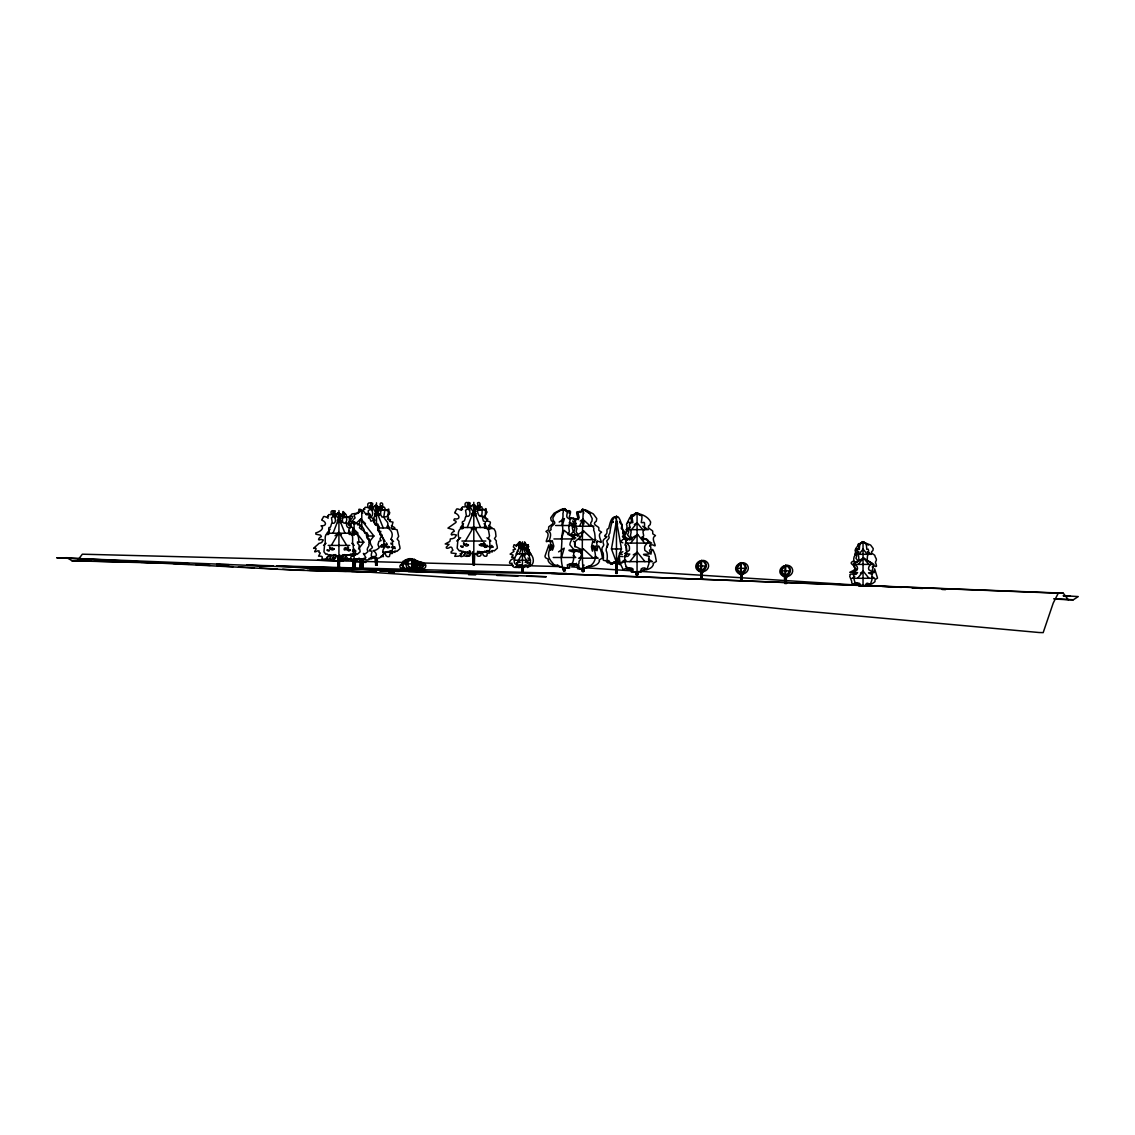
<?xml version="1.0" encoding="UTF-8"?>
<svg xmlns="http://www.w3.org/2000/svg" width="1135" height="1135" viewBox="0 0 1135 1135"><rect width="100%" height="100%" fill="white"/><g stroke="black" fill="none" stroke-linecap="round" stroke-linejoin="round"><path stroke-width="1.5" d="M360.405 558.874L359.88 566.961L363.257 566.961L363.143 560.818M360.816 558.874L360.433 566.961M413.864 568.848L411.806 567.074L411.693 558.846L410.544 558.846L410.515 560.506L410.856 558.59L409.763 559.427L408.245 558.846L409.494 560.165M579.432 567.628L580.028 568.961L582.227 568.621L582.581 571.529L582.553 570.21M583.135 571.529C581.602 555.866 582.525 523.278 583.333 510.367M332.285 523.051L331.491 517.773C336.045 513.275 337.038 525.221 332.285 523.051C330.54 523.462 331.619 528.314 328.98 527.505C327.646 529.747 331.945 535.692 326.057 534.429C324.128 537.479 326.199 542.062 324.624 544.516L323.943 551.823L325.944 554.348A2.639 1.859 -90 0 1 327.575 554.221C327.277 555.966 331.69 554.419 334.144 555.497L334.981 554.604C337.521 557.64 340.77 557.001 338.528 566.649M368.464 514.538L368.222 510.793C373.216 505.756 374.437 518.61 369.442 516.652M466.442 516.198L465.549 510.339C470.344 505.486 471.834 517.447 467.109 516.312C464.272 515.943 465.875 520.525 463.491 521.447C459.519 520.894 466.939 530.385 460.512 528.612C458.043 530.244 457.561 535.621 459.207 538.586L457.916 540.061L457.164 548.177L459.391 550.972A2.923 2.071 -90 0 1 461.207 550.844L461.321 552.064L462.896 551.142L464.144 552.149L468.5 552.263L470.074 551.298L469.734 553.242L473.55 553.809L473.366 564.648L472.671 551.823M523.788 546.063C520.085 546.46 520.497 540.827 520.468 547.51C518.482 549.283 516.34 550.773 517.29 554.192A1.518 1.064 -90 0 1 516.368 554.462C509.033 570.465 523.022 560.137 522.653 571.501M353.269 566.947L353.496 559.3L350.985 558.945M360.731 566.961L360.816 560.818M563.896 570.82C560.165 562.506 561.3 552.419 561.882 541.225C560.591 534.415 564.18 533.166 562.123 524.044C561.754 517.631 563.471 519.631 562.917 513.417C563.84 512.353 562.478 507.7 564.804 509.913M409.352 566.947L410.26 567.429M409.593 560.08L409.692 558.59L410.501 559.257M413.31 563.4L414.772 562.322M522.696 571.274L522.923 565.727M374.663 506.777L375.728 505.345M561.782 509.913L564.62 508.664C565.485 512.765 566.521 510.112 567.67 511.573C564.989 520.156 569.046 516.567 570.082 520.256L568.791 527.69L569.359 531.549L567.997 534.542C578.112 535.621 570.139 538.643 569.884 544.828L573.203 548.787C577.857 551.326 561.045 548.489 573.785 552.163M649.192 556.32C634.394 552.702 653.703 555.455 648.468 552.944L644.822 550.347L644.637 548.318C643.715 543.878 651.958 542.331 646.226 538.714L642.878 539.849L641.97 538.685L643.673 535.706L642.963 531.847L644.524 528.697L644.567 524.413C644.95 520.596 642.438 523.462 641.247 522.526C643.446 511.02 640.069 518.582 637.756 512.821L636.494 512.963C633.855 518.411 630.79 511.161 632.89 522.526C631.698 523.462 629.187 520.596 629.556 524.413L629.613 528.697L631.173 531.847L630.45 535.706L632.167 538.685L631.244 539.849L627.91 538.714C624.08 542.941 625.839 545.722 626.775 549.34A1.603 1.135 -90 0 0 626.719 550.659L625.683 556.746M872.134 574.296C861.337 570.99 879.086 574.693 868.871 569.827C867.608 566.975 870.275 564.889 871.793 563.258C866.743 559.895 867.026 563.187 867.466 555.951C868.715 554.377 869.552 547.226 866.785 549.425C866.345 542.629 866.26 545.197 863.565 541.679L859.351 544.162M474.714 553.738L474.331 564.648L474.075 553.809L479.58 553.242L479.098 551.298M580.921 552.163C559.981 548.091 587.164 551.525 579.914 548.787L574.863 546.19L574.594 544.162C573.757 539.253 584.653 538.302 576.807 534.557L572.153 535.692L570.891 534.542L573.26 531.549L572.267 527.69C575.842 525.491 572.849 522.511 574.509 520.256L573.601 517.886L570.494 518.879L569.33 516.836C573.062 505.799 567.032 515.02 565.031 508.664L560.846 509.558L554.121 513.19L550.702 517.886L551.156 520.468C555.994 523.476 550.205 525.164 548.702 526.895L548.631 529.662L545.949 531.464L547.34 532.542C550.361 535.848 542.743 544.502 548.404 540.785L549.922 540.629C552.475 541.707 548.531 544.828 551.851 546.091L550.461 550.064M361.512 512.679L365.2 507.26C370.563 508.381 365.626 504.139 368.988 502.89C374.933 502.621 366.704 507.671 370.194 508.281C373.245 508.764 375.288 502.805 377.43 506.905C375.004 522.625 384.836 496.222 382.027 510.339M636.409 574.977L636.04 572.068L633.06 572.196L633.018 569.018L631.613 568.11L629.329 567.94L627.215 569.571L625.215 563.726L624.534 556.391L627.783 556.377L629.783 554.064L624.534 553.667L629.301 550.347L629.499 548.318C630.492 544.445 624.207 543.041 626.222 540.161C623.186 539.664 622.533 533.01 625.243 537.947M569.245 513.417L568.947 510.537L566.762 511.814M408.529 560.08C404.897 558.236 408.699 561.158 408.983 558.945C411.494 559.881 410.785 558.973 411.579 560.307M583.929 564.975L583.83 565.897M701.004 572.863L701.572 578.637L702.48 578.637C698.834 571.487 709.12 569.529 705.587 562.932C700.877 556.32 700.139 565.599 701.515 571.274L706.041 565.982C702.877 553.965 690.094 566.166 698.749 571.033A3.107 3.107 0 0 0 700.21 571.586C705.686 572.905 710.709 567.571 707.743 562.932C702.593 556.249 692.804 564.407 699.231 571.033A3.107 2.199 -90 0 0 700.267 571.6L700.806 572.012M740.729 575.175L741.283 580.936L742.191 580.936C738.559 573.799 748.83 571.841 745.312 565.244C740.587 558.619 739.85 567.911 741.226 573.572L745.752 568.294C741.68 555.98 732.784 568.422 738.942 573.345A3.107 2.199 -90 0 0 739.977 573.913C745.454 575.19 750.391 569.869 747.454 565.244C742.545 558.463 730.117 567.131 738.459 573.345A3.107 3.107 0 0 0 739.935 573.899L740.531 574.324M786.569 583.503C782.923 576.367 793.209 574.409 789.676 567.812C784.966 561.187 784.214 570.479 785.59 576.14L790.13 570.848C786.966 558.831 774.183 571.047 782.838 575.913A3.107 3.107 0 0 0 784.299 576.466C789.818 577.772 794.741 572.48 791.833 567.812C786.754 561.087 776.879 569.259 783.32 575.913A3.107 2.199 -90 0 0 784.356 576.466L784.895 583.503M339.322 566.649C337.081 557.001 340.33 557.64 342.869 554.604L343.692 555.497C346.147 554.419 350.545 555.98 350.275 554.221A2.639 1.859 -90 0 1 351.907 554.348L355.595 555.214L354.971 554.221A2.639 2.639 0 0 1 357.27 554.348L360.107 551.823L359.994 550.546C359.682 548.375 358.802 547.425 359.199 545.268L357.511 543.197L358.887 541.182L358.419 536.883L357.099 534.429L352.233 533.535L353.439 530.4C354.418 526.91 350.644 527.463 348.899 525.122M376.919 565.102L376.792 558.25L377.104 565.102L377.416 559.484M474.26 564.648L474.175 553.809L477.991 553.327L477.551 551.298L479.126 552.263L483.482 552.149L484.73 551.142L486.305 552.064L486.418 550.844A2.923 2.071 -90 0 1 488.234 550.972L492.335 551.936L491.639 550.844A2.923 2.923 0 0 1 494.207 550.972L497.357 548.177L497.229 546.758C496.875 544.332 495.91 543.282 496.335 540.898L494.477 538.586L495.995 536.344L495.47 531.563L494.023 528.839L488.603 527.846L489.937 524.37C492.079 519.802 486.617 522.909 486.731 519.192C485.581 515.886 483.382 517.049 480.389 515.517M854.286 562.52C853.066 559.555 853.79 555.171 856.485 554.121M376.167 558.25L376.04 565.102L375.543 559.484M342.557 517.815L344.955 516.822L346.359 517.773C348.388 522.909 341.706 526.115 342.486 518.865C343.082 514.779 342.571 510.934 340.713 517.376C337.819 523.419 334.002 507.345 335.279 517.815M380.523 510.835L383.176 509.743L384.737 510.793L383.843 516.652L382.112 517.163L380.636 514.666L380.807 505.784L378.764 508.721L378.466 511.63L376.465 511.02L375.188 511.885L372.138 505.784L372.436 510.835M477.863 510.381L480.516 509.289L482.077 510.339C482.63 523.008 474.912 512.864 478.388 506.579C477.963 501.301 472.444 521.263 474.77 506.451C472.5 502.266 470.358 508.764 467.024 507.827C465.137 506.48 471.791 502.28 466.329 502.45C462.966 503.685 467.904 507.927 462.541 506.82L460.597 509.97C455.092 507.643 457.306 509.189 455.022 512.069L454.695 512.921C459.264 514.24 461.505 520.014 454.454 518.879L453.816 520.17L456.057 521.362L455.986 522.441L447.942 528.101L453.433 529.648L454.355 531.251C451.659 531.875 449.19 536.642 453.659 534.401L456.511 535.053L454.752 537.706A8.839 8.839 0 0 1 451.588 538.799L450.368 538.87L449.886 541.423L445.204 543.963L449.034 544.389L446.268 547.183C445.771 549.241 449.389 548.035 450.169 547.098C452.808 546.829 451.659 549.085 452.993 550.177L451.106 551.766L451.177 553L456.185 553.582L454.724 556.334L458.554 556.178A5.491 5.491 0 0 1 460.101 555.526L462.016 553.497C462.2 549.794 467.024 553.469 463.775 555.242C466.584 557.753 472.316 555.781 467.407 552.376M524.37 545.68C527.718 542.956 526.243 551.553 524.427 547.51C523.334 545.211 526.101 541.381 525.094 545.453M627.91 539.664C627.329 536.671 621.923 536.699 623.285 534.471L623.881 533.095L625.655 532.783L621.427 528.598M331.505 555.512L330.2 558.448A4.937 3.49 -90 0 0 329.207 559.03L326.781 559.172L327.306 556.661M465.577 552.277L464.116 555.526A5.491 3.887 -90 0 0 463.023 556.178C457.944 558.306 462.74 552.929 460.086 553.752M853.392 575.232L854.073 572.239M379.303 515.304L379.104 513.545M583.234 571.529L583.291 568.096M524.952 544.218L524.512 541.877L526.895 545.481M583.972 521.178L583.858 524.044M854.158 570.706L854.854 568.834L855.435 570.394M526.966 561.201L526.044 562.307L527.165 562.534M348.175 523.973L350.885 519.333C348.942 518.511 351.297 513.985 348.516 517.447L347.877 517.517M484.092 517.234L487.099 512.069C484.943 511.147 487.568 506.125 484.475 509.97L482.474 509.345L481.793 506.82C477.707 507.529 481.708 503.642 479.112 502.45C474.657 502.422 480.871 507.061 478.261 507.827M581.148 511.417L582.539 509.388L583.731 509.516L588.398 512.694M524.611 565.911C523.661 570.323 526.413 563.244 527.051 567.159A2.611 1.844 -90 0 1 527.576 567.472C528.584 567.074 530.229 566.251 529.449 564.62M615.808 518.738C618.547 510.14 623.98 530.783 622.633 533.195M619.469 558.349L616.461 562.378L611.467 548.957L616.461 520.752L617.639 524.072M339.947 555.114L339.393 566.649C336.471 554.561 341.678 558.136 344.501 554.604L345.678 555.497L349.963 554.972C355.51 555.497 352.829 547.765 353.226 544.516C351.651 542.062 353.709 537.479 351.779 534.429C346.317 535.507 349.495 530.385 349.169 527.562C347.126 528.499 345.38 523.817 347.452 523.15C349.254 523.632 353.255 525.959 350.105 528.186M607.792 561.499L607.863 562.861M357.227 558.945L354.702 559.3L354.943 566.947M408.728 560.122L409.125 558.846L410.515 558.902M528.357 551.156L529.123 549.893L527.335 548.943L528.768 546.488L527.307 545.169L525.86 545.396M353.028 566.947L353.325 560.477L350.701 560.094L350.176 558.789M469.762 510.381C469.294 497.13 470.117 514.481 476.132 511.388M520.525 545.68L518.511 545.665L518.936 548.446M476.842 509.076L479.935 505.345L479.537 510.381M523.788 545.453L524.512 543.282L523.221 546.162L522.256 543.069L519.007 544.36L519.518 541.877L516.155 545.481L514.084 544.687L513.346 546.886L515.531 549.184L513.006 549.893L513.956 551.426L510.126 554.107L513.162 555.072L511.573 557.242L514.212 557.413L513.375 558.675A4.199 4.199 0 0 1 511.871 559.2C510.14 560.335 507.43 564.804 511.984 563.173C512.098 565.826 512.708 567.018 515.191 567.472A2.611 2.611 0 0 1 515.914 567.159L515.914 566.308M564.166 570.82L564.379 567.386M578.978 512.282L579.261 511.247L580.68 512.509M368.265 508.083L370.365 506.99L370.407 505.657M352.205 532.017L353.198 528.64L358.05 533.152M359.157 524.157L360.646 519.064L365.498 523.59M562.392 525.505L564.435 518.61L559.158 522.057M561.527 538.955L564.081 530.315L574.736 538.955L553.923 538.955M561.499 557.484L564.251 548.148L558.548 551.88M528.3 562.705L527.151 563.073L528.442 562.662M607.055 547.297L608.232 543.977M577.304 519.092L577.857 517.546C574.083 506.508 580.198 515.73 582.212 509.388L586.469 510.268L593.293 513.9L596.769 518.596L596.301 521.178C591.392 524.186 597.28 525.888 598.798 527.605L598.869 530.371L601.593 532.173L600.188 533.251C597.109 536.585 604.856 545.211 599.11 541.494L597.549 541.338C594.967 542.402 598.968 545.552 595.605 546.8L597.01 550.773C598.287 543.849 598.542 544.672 601.209 551.411L602.472 557.98L599.152 560.009L599.45 561.314C598.23 564.861 593.435 566.635 589.831 566.535L583.943 568.578L584.099 571.26L582.269 571.529L581.744 568.621L577.545 568.748L577.488 565.57L574.353 564.492M631.159 522.526L631.713 520.993C630.634 519.447 629.67 511.928 633.273 515.957M346.728 549.865C344.813 544.19 342.415 552.22 345.863 549.439C345.48 546.304 346.899 550.475 347.948 548.957C346.246 546.275 349.452 546.389 347.934 548.616M854.598 565.769L853.875 567.018L853.563 564.719M332.739 557.625C334.328 561.343 337.194 557.115 335.251 554.618M573.771 552.404L573.558 559.569L571.955 565.414L570.252 563.783L567.301 564.861C568.976 570.139 563.499 566.251 564.833 570.82M616.461 562.378L621.469 548.957L616.461 520.752M357.355 513.361L359.057 511.842M333.009 533.237L338.925 518.156L342.188 522.27M372.89 520.355L376.48 511.218L379.558 515.091M467.237 527.52L473.806 510.764L475.735 513.63M519.319 553.837L522.441 545.864L528.797 553.837L516.099 553.837L518.213 551.184M402.343 564.336L403.507 563.258M469.734 551.284C469.961 554.107 471.848 557.214 466.74 555.824M478.275 553.426C473.437 556.505 483.652 558.363 480.474 552.192M381.729 507.756L380.92 508.281M529.364 562.861C531.918 565.826 529.463 555.852 528.513 554.462A1.518 1.064 -90 0 1 527.591 554.192C525.164 545.453 530.13 548.687 529.733 554.192A1.518 1.518 0 0 0 531.038 554.462C535.011 558.902 534.032 567.869 526.569 565.329C520.213 562.407 523.363 581.304 521.447 565.443C519.83 563.215 518.113 567.855 519.986 567.415C521.192 566.322 517.872 564.308 517.83 567.159A2.611 1.844 -90 0 0 517.305 567.472L515.999 567.372L517.12 565.457L518.411 567.571L520.88 567.301L520.568 564.889L521.745 565.443L522.086 571.501M411.579 560.392L413.807 559.2L413.864 559.995L415.921 560.094L415.623 562.165L417.297 560.903L416.758 562.435M565.5 567.911L564.975 570.82L563.542 570.82L563.343 567.869L554.093 564.804L550.645 560.605C548.702 557.711 547.822 555.043 549.198 550.702C554.291 533.833 550.007 559.739 553.823 546.091L552.206 540.629C545.651 544.814 552.475 536.529 550.049 532.542L548.872 531.464L551.128 529.662C549.141 524.739 558.377 524.909 553.242 520.468L552.859 517.886L555.724 513.19L563.4 508.806L564.875 508.664L566.507 510.183M348.558 558.789C350.885 559.938 355.794 561.201 352.588 566.947L355.283 566.947L354.957 559.3L358.461 559.144L359.1 558.037M333.009 557.299L333.137 555.795M412.161 560.165L411.962 558.973M412.416 568.578L413.566 568.124M576.339 519.49L577.275 518.553L578.212 519.362M340.032 520.951C340.67 518.383 341.507 523.618 339.947 522.455M475.04 513.871C475.749 511.048 476.657 516.808 474.955 515.531M349.821 519.362L352.347 517.957L352.744 516.397L350.332 516.056L351.921 513.956L355.156 513.488C357.667 514.212 361.171 507.586 362.15 512.679L362.703 513.304M349.268 525.008L350.02 524.058L350.701 524.909M579.446 526.214L582.979 519.319L590.399 526.214M592.952 539.664L583.66 531.024L579.233 539.664L595.903 539.664M580.921 553.525L583.319 548.858L593.378 558.193M1063.353 595.691L1078.25 596.57L1073.369 599.762L1068.333 599.762L1063.296 593.179L1058.274 593.179L1053.237 603.04L1043.178 632.635L1039.078 632.521L788.13 609.566L537.181 583.163L290.248 566.989L56.75 557.753L295.355 570.167L376.65 572.295M349.693 520.298L349.14 523.576L348.246 523.732M516.595 562.705L517.716 563.187L516.51 562.662M574.92 551.851L575.445 550.149L573.246 550.475M402.57 564.663L401.875 564.024L403.45 563.513M617.071 517.29C611.268 514.737 609.921 523.689 608.686 528.428C605.125 529.038 608.502 532.57 605.976 534.415C601.422 538.245 610.63 534.613 605.111 538.316C602.486 540.232 602.699 541.622 603.707 544.601C604.033 546.148 601.749 546.73 601.876 549.34A1.603 1.603 0 0 1 601.976 550.659L601.522 551.496C604.274 551.908 603.011 556.349 603.465 557.994C601.564 562.066 606.317 559.512 606.345 561.399C606.658 563.116 609.821 561.811 610.786 564.35C611.623 564.819 615.255 559.527 614.9 563.315C619.086 563.343 611.964 561.343 612.446 564.35C611.935 561.967 609.438 562.932 609.367 561.669C609.424 559.314 606.005 562.095 607.268 557.994C607.409 555.668 607.097 552.135 606.133 550.716A1.603 1.135 -90 0 0 606.147 549.34C606.814 545.907 608.303 544.913 606.757 540.913C612.049 535.422 606.487 538.018 609.821 533.095C610.247 529.548 612.517 514.027 616.901 517.29M333.733 554.618C332.328 557.526 338.116 558.576 331.732 559.172C328.497 560.094 332.158 551.965 328.313 556.618L326.582 558.448A4.937 4.937 0 0 0 325.192 559.03C317.928 560.023 326.554 555.795 318.552 556.164L320.283 553.015L318.963 552.334L319.134 550.915L317.644 550.858C309.94 554.604 320.538 546.63 313.615 548.404C314.452 547.127 317.999 544.658 318.921 543.395A7.959 7.959 0 0 0 321.772 542.402L323.347 540.019L320.779 539.437C316.764 541.452 318.978 537.153 321.404 536.6L320.581 535.152L315.913 534.216L315.757 532.911C319.588 531.974 325.135 528.428 321.077 525.789C327.22 526.328 326.497 521.717 321.716 520.1L322.014 519.333C324.213 516.836 322.099 515.347 327.036 517.447L328.767 514.609C333.605 515.602 329.15 511.786 332.186 510.665C337.861 511.247 326.454 519.915 338.244 512.878M331.321 545.41L338.911 532.514L341.479 534.67M465.364 541.04L473.806 526.725L476.43 528.924M518.425 560.264L522.441 553.454L525.15 555.724M347.636 548.035C346.515 551.482 347.665 545.552 348.672 548.077M574.991 546.9L575.261 542.714L573.515 541.211M333.094 512.041C337.889 507.473 332.64 516.099 335.449 515.333M341.834 515.914L344.444 513.275L344.075 517.815M357.511 524.909C359.086 522.242 365.413 529.875 363.995 530.698L364.548 532.826M366.037 514.41C366.86 511.729 368.974 515.758 366.137 514.666M353.581 524.015C354.148 519.873 356.078 523.746 357.851 524.171C361.37 525.576 359.979 525.803 359.44 527.747C362.533 530.882 363.356 529.634 366.037 533.152L366.96 537.891L369.4 539.04C366.733 541.764 372.55 540.913 368.762 544.247C370.28 546.488 365.342 548.021 368.01 551.553L365.215 553.979L363.356 553.44L365.924 557.696L362.533 558.874L362.278 560.236L361.029 558.987M577.417 536.288L577.914 534.514L576.098 531.506L576.963 528.399C574.225 526.101 576.523 523.292 575.261 520.965L575.956 518.596L578.311 519.589L579.191 517.546C576.14 506.636 580.836 515.73 582.454 509.388L585.376 510.268L589.916 513.9L592.215 518.596L591.917 521.178C587.689 525.533 595.407 525.689 593.619 530.371C595.322 531.535 596.13 546.942 592.74 541.338L591.448 546.8C594.045 561.612 591.576 531.719 595.293 554.121C596.301 558.76 593.421 565.954 587.618 566.535L583.688 568.578L583.603 571.529L583.759 568.578L587.476 567.06M576.523 563.315L575.544 565.414L574.026 564.294M467.592 503.585L468.514 502.45C472.969 502.422 466.755 507.061 469.365 507.827M873.085 565.883L872.219 567.018M377.444 514.694L378.21 513.346L378.551 515.957M347.182 558.987L345.92 560.236L343.309 559.3L342.529 557.909M621.342 528.257L622.051 524.228L620.306 523.533M481.467 544.005C484.872 548.886 476.232 543.012 480.176 545.297C480.219 540.53 484.276 549.496 485.666 545.297M622.618 539.749L620.575 541.594L622.874 542.828M572.395 536.302L574.594 535.649M649.646 546.148L650.241 544.403M57.176 557.923L67.235 557.696L71.916 560.761L77.308 560.761L82.344 554.192L403.578 562.478M355.312 553.029L353.198 555.739L355.624 553.483M358.504 548.971L363.81 542.19L353.198 528.64M368.804 542.53L373.912 536.018L360.646 519.064L355.78 523.59M404.784 562.932L410.203 559.115L413.92 563.882L410.203 568.649L407.139 563.882L410.203 559.115L415.623 562.932M523.093 547.51L523.107 548.233M472.047 505.77L473.068 504.891M330.2 529.123L326.923 533.237L350.928 533.237L348.743 530.499M463.548 523.661L460.484 527.52L487.142 527.52L484.063 523.661M520.327 548.517L522.441 545.864L525.661 553.837M466.953 554.618L467.152 552.192M596.499 542.7L597.138 540.955M349.325 558.888L348.317 560.137L346.161 560.321L345.678 558.874L342.288 557.696L342.997 555.795M631.542 529.662L637.132 522.767L642.722 529.662M630.649 543.112L637.643 534.457L644.652 543.112M629.812 561.641L637.388 552.291L644.964 561.641M858.897 554.306L863.097 549.141L867.282 554.306M858.23 564.393L863.48 557.909L873.993 564.393L852.981 564.393L863.48 557.909L868.743 564.393M857.606 578.297L863.295 571.288L868.97 578.297M626.094 550.347L626.449 546.162L624.86 544.899M391.206 544.232L390.851 543.14M412.53 568.011L410.714 568.11M412.97 563.769C413.225 562.676 411.182 566.095 411.906 566.564C409.82 571.884 423.412 569.884 425.426 567.571C427.257 563.244 423 563.783 423.1 562.648C420.092 562.109 417.793 561.754 420.333 562.137C422.22 561.768 426.448 566.507 417.822 568.848L414.772 565.315L417.822 561.782L423.923 565.315L421.738 568.848M629.329 539.735L629.996 537.947L627.57 534.954L628.733 531.847C625.087 529.648 628.137 526.654 626.449 524.413L629.911 517.333L636.082 512.821L640.807 515.091M367.797 514.41L368.988 513.346L370.336 514.538C369.159 518.922 377.572 518.582 374.153 521.646L374.394 523.419M347.509 549.922C355.071 549.553 344.629 552.291 349.92 549.908M701.515 571.274L696.762 565.982L701.515 560.69M741.226 573.572L736.487 568.294L741.226 563.003M785.59 576.14L780.852 570.848L785.59 565.57M634.678 513.701L633.983 515.787M701.515 560.279L701.572 571.742M741.226 562.591L741.283 574.055M376.068 525.023C379.36 522.313 377.061 525.831 379.289 526.526L378.593 531.747M403.095 565.783L403.691 567.883L405.138 568.649M370.677 503.401L371.188 502.89C375.316 502.961 370.152 506.905 371.684 508.281M637.444 574.977L638.253 571.543M573.388 522.526L572.593 520.965M626.86 529.477L625.967 533.819C622.774 537.096 626.179 537.068 623.016 532.812M518 545.481L520.199 541.863L520.327 544.459M365.186 559.03L359.894 560.137C358.107 556.604 358.206 561.314 355.51 559.725L355.184 566.947M635.373 513.701L636.366 512.821L638.664 513.8C643.247 514.637 648.553 517.418 650.653 522.043L650.199 524.625C645.276 527.633 651.164 529.321 652.696 531.052L652.753 533.819L655.491 535.606L654.086 536.699C651.008 540.047 658.754 548.659 652.994 544.928L651.447 544.772C648.865 545.85 652.866 548.985 649.49 550.248L650.908 554.221C652.185 547.283 652.441 548.12 655.108 554.859L656.37 561.428L653.051 563.442L653.349 564.762C652.114 568.309 647.319 570.082 643.715 569.983L640.097 571.203M347.338 558.888L345.92 560.137C343.749 559.952 335.747 558.973 338.4 555.795M323.532 545.41L326.085 543.268M335.066 535.748L338.911 532.514L346.714 545.41M456.71 541.04L460.654 537.735M471.167 528.924L473.806 526.725L482.46 541.04M472.671 515.531C470.869 516.425 471.947 510.778 472.855 514.24M486.362 521.362L487.837 519.234L484.886 518.511M352.503 551.227L353.623 550.631L355.893 551.837M529.619 563.343C531.123 563.712 528.328 566.223 526.016 565.613L522.625 566.337L522.738 571.501L521.972 571.501M648.411 559.101L652.54 561.641L622.235 561.641L625.016 559.739L626.009 560.406M637.6 574.977L637.813 572.026L638.75 571.543M628.322 529.407L627.371 529.463M348.303 523.051L349.353 522.086L349.438 517.773L348.119 516.865L345.366 517.276M384.439 517.163L387.858 515.985L388.34 511.63L386.695 509.771L383.644 510.225M484.234 516.198L485.411 515.134L485.496 510.339L483.297 509.289L479.552 510.168M527.406 548.446L528.357 544.687L527.179 545.524M575.942 564.492L573.955 566.124L573.601 564.819M375.259 557.413L370.918 558.917L369.017 558.434M343.238 515.517C342.061 508.693 343.252 512.055 346.104 514.609L346.714 516.879M389.589 521.376L390.497 519.688L387.56 518.965M576.126 523.632L572.026 526.214L593.917 526.214M580.24 521.05L582.979 519.319M576.793 535.337L583.66 531.024M578.864 551.653L583.319 548.858M591.193 565.897L588.171 566.535M336.499 514.779L338.046 512.906L339.549 513.517L340.131 515.006L338.911 517.971L340.997 518.723M630.138 527.08L625.952 529.662L648.312 529.662L642.722 526.214M634.337 524.484L637.132 522.767M629.244 539.65L637.643 534.457M633.259 554.845L637.388 552.291M858.897 551.723L854.712 554.306L871.481 554.306L867.282 551.723M854.769 576.552L851.917 578.297L874.659 578.297L871.822 576.552M860.443 573.033L863.295 571.288M516.127 546.488L516.936 544.928M624.661 556.079L626.775 554.064L625.47 553.61M413.239 564.435L417.822 561.782L420.872 565.315L417.822 568.848L413.239 566.195M867.339 584.951L872.12 583.773L874.986 581.688L875.028 579.644L877.525 578.126L874.631 568.834L874.092 572.707L872.999 572.068L872.361 569.742L873.836 565.641C878.05 568.181 876.22 564.889 875.411 562.194C877.795 558.562 875.269 558.604 874.773 555.356C873.624 554.064 869.211 552.788 872.9 550.532L873.241 548.602L870.63 545.07L862.302 541.679C860.968 545.807 856.145 540.671 859.039 547.808L858.145 549.34L855.776 548.588L855.081 550.376C856.343 552.064 854.059 554.306 856.797 555.951L855.932 558.278C859.067 560.903 857.095 563.187 853.336 561.101C847.348 563.911 855.634 564.606 855.024 568.309L854.811 569.827L849.76 572.31L855.265 572.253L854.74 573.544L850.186 574.296M383.133 552.646L384.722 552.717L386.17 555.98A5.491 3.887 -90 0 1 387.262 556.632C392.284 557.498 386.936 553 392.483 553.454L391.206 550.631M351.893 535.152L355.383 533.762L352.361 531.237M488.22 529.648L492.108 528.101L488.745 525.306M529.307 554.845L531.152 554.107L529.08 551.894M387.631 515.276L389.262 514.382L389.759 512.523C387.602 511.601 390.227 506.579 387.134 510.424L386.425 510.509M572.281 564.492L569.174 565.897M517.603 561.045L518.028 562.378L517.929 561.201M565.145 567.798L564.592 570.82M488.334 546.474L492.448 546.73L489.497 547.056M623.356 539.011L627.329 539.593M580.68 552.461L581.489 552.234L581.56 554.831L580.226 557.54L580.538 559.569L579.02 561.258C579.659 568.72 573.487 561.442 569.685 564.861L569.642 568.039L566.819 567.968M388.752 546.446L385.559 546.63M411.083 559.016L411.962 558.86L411.821 560.08M352.914 550.915L355.695 550.532L352.644 550.035M392.015 547.609L395.108 547.183L392.001 546.559M572.083 535.436L575.36 534.855M413.679 568.578L415.892 568.011L417.311 566.095M863.82 586.114L864.529 586.157M520.88 544.176L522.781 543.41L522.412 545.609L522.213 543.41L524.015 544.176M865.934 586.242L866.076 583.83L867.14 583.149L870.431 584.241L871.935 579.857L872.006 574.523M392.157 547.51L395.335 548.645M645.347 569.103L643.148 569.969M869.254 583.887L866.572 584.553M649.007 556.604L648.908 563.726L646.907 569.571L644.793 567.94L642.524 568.11L641.105 569.018L641.076 572.196L638.097 572.068L637.714 574.977L636.139 574.977L635.614 572.068L631.4 572.196L631.344 569.018L628.208 567.94M568.55 568.096L566.379 567.968M861.564 586.157L862.274 586.114M622.902 551.681L619.341 553.667L622.278 554.405M613.794 562.18L615.255 562.109L615.908 563.343L615.709 573.388L617.213 573.388L616.773 563.925L618.759 563.939L618.192 561.697L619.001 561.584M359.426 511.431C356.262 506.636 364.434 510.651 365.243 513.446C370.038 514.212 369.882 515.716 368.435 517.957L370.024 518.78L370.89 521.206C374.678 519.575 373.131 521.788 375.316 523.732L376.706 524.71C379.147 527.335 376.068 530.343 379.331 531.322L380.849 531.336L379.757 534.628L381.956 534.727L379.927 539.026L381.147 540.586L378.877 541.296L377.998 544.644L379.161 547.723C376.82 549.837 375.642 550.418 373.273 550.56C375.728 551.894 378.792 557.044 373.685 556.618C371.429 555.639 372.649 560.137 371.06 557.867M858.571 544.644L855.833 548.602L856.443 550.83M630.521 523.036L628.152 522.001L627.471 522.866M392.256 529.364L394.554 529.066L394.668 527.605L391.405 525.746M570.423 563.953L571.373 563.783M375.075 516.198L374.734 513.346L375.515 514.694M337.662 522.639L337.365 520.071L338.187 521.518M382.921 552.702L387.39 551.596L389.575 552.39L389.078 551.298A2.923 2.071 -90 0 1 390.894 551.426L394.994 552.39L394.313 551.298A2.923 2.923 0 0 1 396.867 551.426L400.017 548.631L399.889 547.212C399.548 544.786 398.569 543.736 399.009 541.338L397.137 539.04L398.669 536.316L397.094 529.79L391.263 528.3L393.008 522.128L389.958 521.49L388.071 518.738L388.482 517.22L386.893 516.652M416.63 568.153L402.641 568.578C398.059 568.266 399.96 563.4 402.301 564.776M487.483 545.424L486.603 545.382M379.799 532.4C381.573 534.84 384.964 541.849 383.658 544.275C382.381 545.084 377.941 546.304 381.587 547.212L382.381 546.871C387.475 546.559 381.53 549.312 383.148 551.496L384.169 553.568L382.24 555.653C380.409 558.789 375.344 559.257 373.018 556.661M631.67 569.926L628.265 568.422M573.53 518.596L576.154 519.702M465.832 506.82L467.975 506.21L467.379 504.451M331.746 514.609L333.662 514.056L333.137 512.481M348.8 524.171L353.467 521.859L354.631 524.015M860.16 586.242L860.018 583.83L858.954 583.149L855.662 584.241L854.158 579.857L853.648 574.353L856.088 574.353L857.592 572.607L853.648 572.31L857.223 569.827C858.486 566.975 855.818 564.889 854.3 563.258C859.351 559.895 859.067 563.187 858.628 555.951C857.379 554.377 856.542 547.226 859.308 549.425C859.748 542.629 859.833 545.197 862.529 541.679L865.849 543.381M619.923 556.32L622.888 556.576M481.325 552.263L486.078 551.681C492.249 552.263 489.256 543.665 489.71 540.061L488.419 538.586L489.497 535.862L488.305 529.066L484.276 527.846L485.51 521.674L483.34 521.036L482.304 516.765L481.183 516.198M555.597 525.505L574.963 525.505L571.019 522.923M378.239 527.974L389.816 527.974L387.759 525.391M367.286 536.018L373.912 536.018M461.902 541.04L485.837 541.04M357.326 542.19L363.81 542.19M625.385 543.112L651.66 543.112L641.857 537.054M328.199 545.41L349.75 545.41M611.467 548.957L621.469 548.957M553.256 557.484L575.785 557.484L573.218 555.412M578.524 558.193L598.159 558.193L595.194 556.334M514.311 560.264L530.57 560.264L527.86 557.994M404.67 563.882L413.92 563.882M472.827 564.648L474.515 564.648M375.486 565.102L377.175 565.102M414.772 565.315L423.923 565.315M696.762 565.982L706.254 565.982M338.031 566.649L339.549 566.649M736.487 568.294L745.965 568.294M780.852 570.848L790.343 570.848M701.004 572.48L701.572 572.012L700.806 578.637M740.729 574.792L741.283 574.324L740.531 580.936M786.3 577.743L786.3 583.503M627.286 567.94L623.143 569.571L620.306 563.726L619.242 557.569L619.341 556.391L620.178 556.604M317.545 560.193L343.025 561.229M295.355 570.167L304.18 570.281M309.486 570.352L346.331 570.763M379.913 571.203L399.35 571.458M408.345 571.614L551.34 573.459L1063.296 593.179M421.255 562.946L513.148 565.344M518.454 565.485L521.986 565.585M525.519 565.67L560.874 566.606M77.308 560.761L91.424 561.13M96.716 561.258L133.76 562.208M140.825 562.392L165.526 563.031M184.934 563.527L188.453 563.613M216.686 564.336L229.029 564.663M246.678 565.116L273.138 565.798M276.67 565.883L566.436 573.459M71.916 560.761L165.667 563.215M178.053 563.542L188.665 563.825M216.969 564.563L220.516 564.648M247.047 565.344L264.739 565.812M277.124 566.138L450.34 572.579M307.457 570.352L346.288 571.345M351.58 571.487L376.295 572.111M389.021 572.622L394.327 572.764M468.556 574.707L475.622 574.892M496.832 575.445L518.028 575.998M526.867 576.225L546.304 576.736L290.333 566.876M1063.339 595.875L1070.39 596.059M1058.274 593.179L551.34 573.459M310.451 566.876L455.362 572.579M859.351 585.22L640.395 571.387M866.388 585.575L878.703 586.213M882.221 586.384L901.559 587.377M912.114 587.93L922.67 588.469M942.007 589.462L945.526 589.647M1053.947 598.755L1073.369 599.762M1054.216 599.025L1068.333 599.762M355.354 561.868L365.924 562.421M66.894 557.923L165.951 563.116M173.031 563.485L188.949 564.322M196.029 564.691L210.174 565.443M217.253 565.812L233.172 566.649M238.478 566.918L254.396 567.755M259.702 568.039L277.394 568.961M282.7 569.245L300.392 570.167M571.472 566.876L578.538 567.344M583.844 567.684L631.557 570.82M489.696 547.042L491.185 547.652M368.237 539.281C370.961 540.544 369.542 543.183 371.613 545.978C374.82 548.276 367.442 549.652 369.953 551.142L370.592 550.872C373.997 550.872 369.783 554.362 371.826 556.788L370.478 557.909C368.038 562.137 364.264 558.59 361.242 559.044M859.521 584.553L855.903 582.808M470.585 551.809L469.237 550.83M336.017 555.1L335.251 554.674M365.158 533.337C368.052 531.606 366.435 533.578 368.109 534.599L367.556 538.77M348.871 524.512C351.68 525.377 353.51 519.206 354.844 524.015M380.934 556.349L383.403 556.632L383.048 554.703M589.519 513.318L590.257 513.488M867.523 544.644L868.417 545.07M858.968 586.242L858.755 583.83C855.889 581.233 851.179 586.738 851.647 581.12L849.704 576.296L850.385 574.523M383.843 516.652C384.552 520.795 390.27 521.816 386.865 526.981C389.943 529.676 394.384 532.684 391.078 539.04L392.37 540.515C392.015 544.119 394.866 552.702 388.752 552.121L383.985 552.702L382.679 551.709M345.551 523.051L346.558 523.561L345.551 523.221M569.458 518.879L571.416 517.844L572.565 518.78M571.714 535.649L573.487 536.146M403.62 563.598L403.535 564.535M477.097 507.217L474.785 504.933L473.323 505.614L473.82 510.566L475.154 506.451L473.252 504.891M575.034 549.766L576.254 550.248M558.009 565.187L557.214 564.804M403.507 568.578L402.088 568.011M527.278 561.045L528.3 562.407M485.525 544.431C482.786 541.14 482.588 548.361 484.432 543.31C482.9 540.359 483.638 548.035 482.134 544.162M375.912 505.345L377.827 506.905L376.465 511.02L375.529 506.905L376.522 505.586L380.324 508.069M338.414 512.878L339.776 514.283L338.911 517.971L338.06 514.283L338.968 513.091L342.387 515.333M569.954 534.145L575.828 537.99M385.091 546.573C382.538 543.197 386.893 547.155 386.482 542.899C387.56 547.467 384.056 543.778 387.305 544.459M493.285 547.183L491.654 545.382M635.87 571.543L636.678 574.977M404.046 562.435L403.28 560.988L403.436 562.69L401.421 564.932L404.784 568.649L402.741 565.968M403.209 564.648L402.159 564.62M626.165 566.549L627.541 567.656M569.288 522.554L572.934 525.505M374.834 524.313L375.586 524.938M549.879 550.276L548.886 544.871L544.956 556.235L545.481 557.711L548.361 559.3L548.063 560.605C549.241 564.123 553.965 565.925 557.526 565.826L563.343 567.869L563.627 570.82M486.958 537.735L490.902 541.04M390.937 539.295L393.561 541.494M351.736 543.268L354.29 545.41M521.618 548.248L521.618 546.871L522.057 547.637M385.815 510.424L384.453 507.26C380.367 507.983 384.368 504.096 381.771 502.89C379.303 502.28 379.799 506.508 381.743 506.948M563.116 567.386L563.755 570.82M489.086 551.014L489.823 553C484.276 552.561 489.625 557.044 484.602 556.178A5.491 3.887 -90 0 0 483.51 555.526L482.049 552.277M352.659 554.377L353.325 556.164C348.346 555.767 353.155 559.81 348.629 559.03A4.937 3.49 -90 0 0 347.65 558.448L345.324 555.214L345.154 559.03L341.89 558.718L341.536 557.555L342.997 555.611M623.129 537.465L622.434 536.415M872.333 572.891L872.659 573.657M573.062 525.647L574.877 528.399L573.856 532.258L576.268 535.252M856.457 569.742L855.691 568.38M404.812 561.995C402.244 560.917 405.535 562.024 404.613 561.229M364.888 509.274L364.051 508.735L363.782 510.012M328.497 516.411L327.533 516.368L328.072 518.34M582.638 569.557L581.773 568.507L578.963 568.748L578.921 565.57L577.431 564.663L575.019 564.492L572.792 566.124L571.756 563.343M350.077 520.284C352.446 523.689 353.184 518.553 355.113 517.957C354.432 515.531 352.701 515.247 357.099 513.488C359.043 513.715 361.469 507.912 362.037 512.679L362.434 513.304M461.519 510.225L461.392 508.281L462.583 509.516M522.441 553.454L526.569 560.264M378.196 530.031L385.134 541.494M595.109 546.02L595.847 550.12M417.793 564.691L415.921 562.364L418.843 561.399L414.218 561.811L415.85 562.832L414.502 559.285L412.629 560.122M407.252 568.578C404.401 563.315 407.195 560.037 408.33 560.052M473.806 510.764L480.573 527.52M376.48 511.218L383.233 527.974M338.925 518.156L344.997 533.237M583.759 513.488L583.503 511.658M618.036 563.315L617.256 564.123L616.858 563.343C617.795 561.57 620.107 562.492 619.724 564.62C621.001 564.634 620.434 561.513 622.235 562.832C623.328 561.385 624.08 561.073 624.931 559.81M363.115 566.961L362.746 558.874M472.387 552.518L473.068 564.648M337.634 555.739L338.258 566.649M375.16 559.484L375.742 565.102M338.017 555.739L338.457 566.649M362.746 560.818L362.817 566.961M863.04 541.679L863.04 586.242M785.661 565.017L785.661 576.623M785.661 583.503L785.661 577.743L785.094 583.503M741.935 580.936L741.935 575.175L741.779 580.936M702.21 578.637L702.21 572.863L702.054 578.637M637.061 512.821L637.061 574.977M616.461 515.815L616.461 573.388M522.441 541.863L522.441 571.501M473.806 502.365L473.806 564.648M417.723 561.399L417.723 568.848M376.48 502.819L376.48 524.824M376.48 558.25L376.48 565.102M361.781 510.594L361.781 528.328M361.781 558.874L361.781 566.961M354.106 521.859L354.106 535.38M354.106 549.099L354.106 552.078M354.106 554.391L354.106 566.947M338.925 510.594L338.925 566.649M615.936 572.139L615.936 573.388L616.035 564.024L615.936 572.139M616.901 568.55L617 573.388L616.901 564.024L616.901 568.55M405.819 559.924C401.96 562.095 409.026 558.193 405.819 559.924M334.116 549.028C332.981 550.844 329.618 549.822 332.115 547.708C332.739 548.985 333.662 548.205 334.116 549.028M468.471 545.07C467.209 547.084 463.477 545.949 466.244 543.594C466.939 544.857 467.975 544.389 468.471 545.07M519.901 562.18C517.205 563.23 519.461 560.761 519.901 562.18M384.765 544.871C386.624 547.34 380.878 547.084 381.913 544.616C383.375 547.524 383.105 541.849 384.765 544.871M525.732 561.882C523.505 562.591 528.158 562.378 525.732 561.882M329.902 548.616C332.101 550.957 328.653 543.58 329.902 548.616M463.804 544.616C466.23 547.269 462.498 539.139 463.804 544.616M327.135 550.064C328.71 552.731 331.406 549.312 327.135 550.064M460.711 546.219C462.413 549.127 465.492 545.481 460.81 546.162M619.653 521.859L620.32 522.412L619.653 521.859M526.753 562.009L527.42 561.272L526.753 562.009M408.302 559.144L408.416 559.938L408.33 559.2M389.645 547.183C385.928 549.524 386.553 544.999 389.645 547.183M486.986 546.73C483.056 549.085 484.177 544.502 486.986 546.73M416.63 562.052C416.361 564.152 415.453 560.25 416.63 562.052M613.283 521.93L612.616 522.412L613.283 521.93M611.978 521.93L610.9 522.128L611.978 521.93"/></g></svg>
